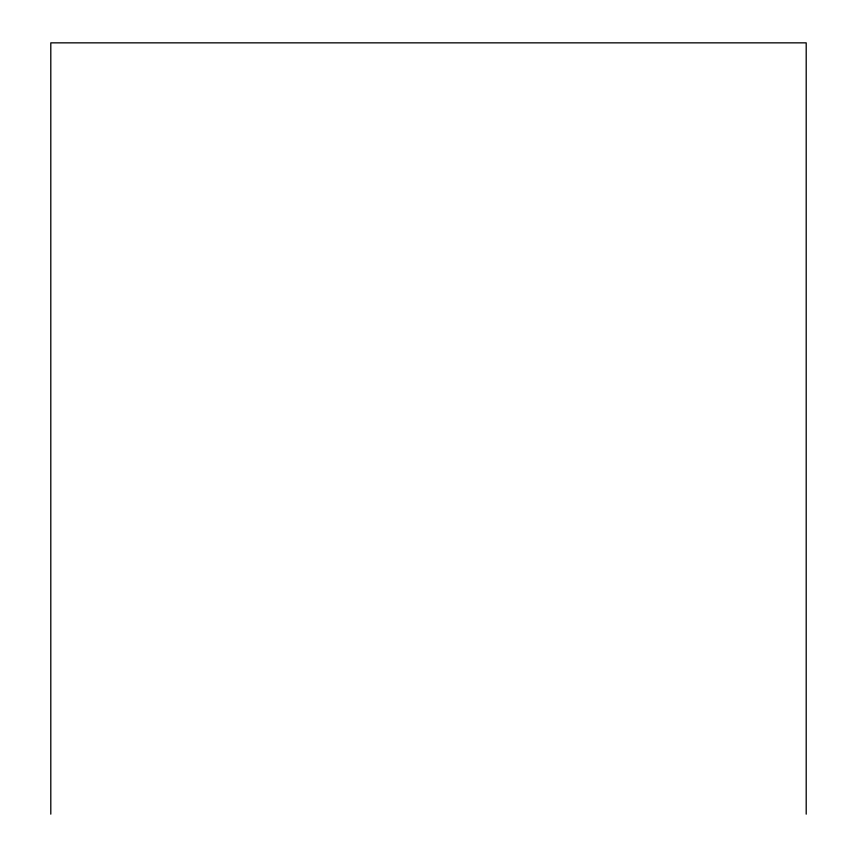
<?xml version="1.0" encoding="UTF-8"?>
<svg xmlns="http://www.w3.org/2000/svg" width="857" height="857" viewBox="0 0 857 857"><rect width="100%" height="100%" fill="white"/><g stroke="black" fill="none" stroke-linecap="round" stroke-linejoin="round"><path stroke-width="1.29" d="M806.201 814.15L806.201 42.85L50.799 42.85L50.799 814.15"/></g></svg>
